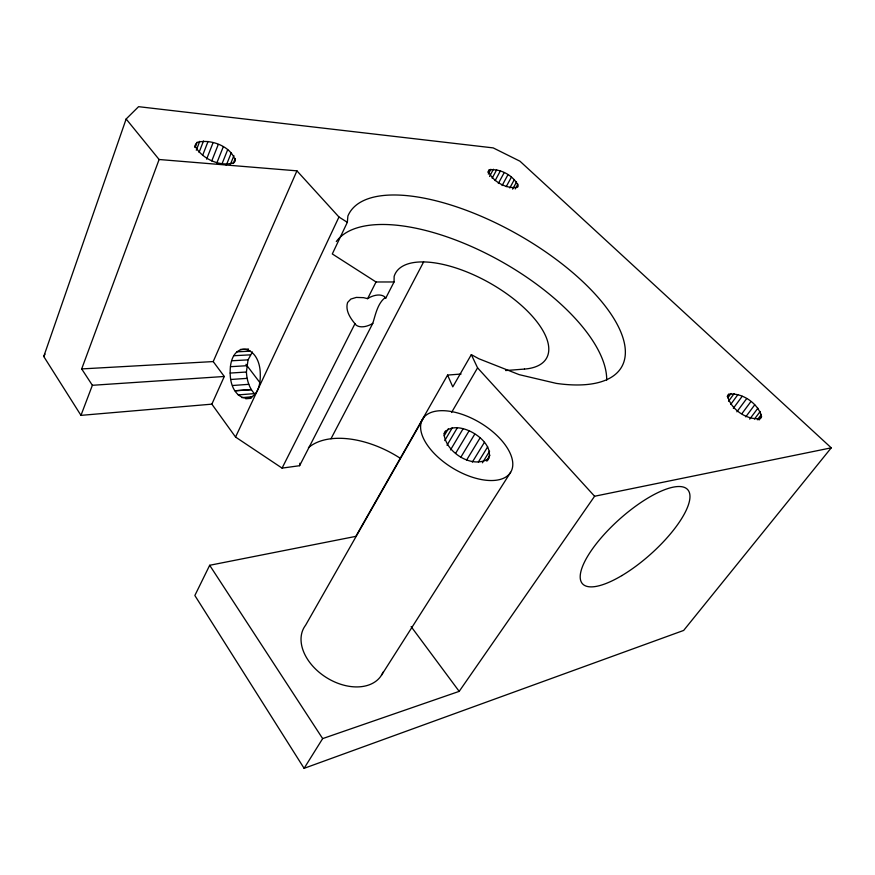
<?xml version="1.0" encoding="UTF-8"?>
<svg xmlns="http://www.w3.org/2000/svg" width="875" height="875" viewBox="0 0 875 875"><rect width="100%" height="100%" fill="white"/><g stroke="black" fill="none" stroke-linecap="round" stroke-linejoin="round"><path stroke-width="1.31" d="M461.07 374.03L447.584 375.08L355.819 536.375L209.683 565.283L194.852 595.503L304.106 768.327L683.659 630.438L831.25 447.836L519.969 161.208L493.205 147.897L138.578 106.673L126.142 119L43.75 356.486L80.97 415.363L211.859 404.152L235.55 437.052L282.078 468.114L299.6 465.708L372.794 323.334C375.495 314.672 377.617 303.45 385.044 297.73L385.722 298.189L394.056 281.969L394.133 276.489A86.647 37.559 29.4 0 1 506.745 293.781A86.647 37.559 29.4 0 1 524.475 369.075M230.191 373.067C229.305 339.073 260.269 343.459 260.28 374.456C261.067 408.505 230.202 403.802 230.191 373.067L246.411 372.017L248.03 359.866L252.448 351.98M195.53 144.222L195.409 146.606C202.377 159.031 220.238 167.136 233.986 162.728L235.309 160.858C231.591 146.442 210.689 138.589 197.006 142.417L194.545 146.77M394.056 281.969L376.031 281.98L332.303 253.947L347.331 222.327L347.889 216.059A156.373 64.214 29.4 0 1 565.512 266.645A156.373 64.214 29.4 0 1 556.281 383.381L519.192 374.653L478.811 358.728L471.319 354.637L452.78 386.87L447.584 375.08M299.6 465.708L299.895 463.203M487.386 460.819C499.089 442.302 455.864 416.106 444.095 433.355M80.97 415.363L92.367 385.295L81.681 368.922L159.108 159.502L126.142 119M195.048 147.492L197.006 142.417M196.295 150.227L199.73 141.323M199.073 152.414L203.503 140.995M202.595 155.444L208.053 141.444M206.609 159.141L213.084 142.647M211.75 160.967L218.258 144.506M216.683 163.341L223.234 146.912M222.119 163.581L227.686 149.691M226.242 165.298L231.328 152.677M230.344 164.5L233.92 155.662M233.22 163.505L235.287 158.452M445.473 431.003L444.084 434.197C445.834 452.506 472.773 469.438 488.819 458.5M211.859 404.152L224.284 376.48L213.216 361.572L296.931 170.844L159.108 159.502M235.55 437.052L338.964 217.011L296.931 170.844M282.078 468.114L354.977 323.695C350.12 317.92 345.133 310.264 347.605 302.455L350.864 299.053L356.311 297.413L363.595 297.664L367.62 298.659L369.983 297.259A20.158 11.648 -41.2 0 1 384.945 297.073L385.722 298.189M367.62 298.659L376.031 281.98M330.98 438.769L423.62 261.931M487.878 172.342L489.158 169.947C500.106 168.142 513.931 175.711 518.23 185.938L517.562 187.261C506.658 189.317 492.461 181.541 488.392 171.205L489.158 169.947M488.305 174.092L490.875 169.269M489.584 176.455L493.434 169.236M492.144 178.227L496.65 169.838M495.141 180.6L500.292 171.019M498.334 183.466L504.142 172.714M502.097 185.544L507.927 174.792M506.209 186.681L511.405 177.144M509.786 187.939L514.358 179.583M43.75 356.486L45.041 354.134M512.63 189.131L516.567 181.967M515.255 188.923L517.891 184.144M423.916 417.331L305.594 625.231A45.467 31.237 32.2 0 0 327.337 678.136A45.467 31.237 32.2 0 0 383.075 672.12M451.544 412.508L477.575 367.85L471.319 354.637M444.172 435.816L448.306 428.761M444.762 440.573L452.375 427.623M447.005 445.255L457.417 427.645M450.538 449.881L463.072 428.805M455.689 453.217L468.967 431.036M460.688 457.472L474.742 434.164M466.572 460.13L480.003 438.014M472.325 462.109L484.411 442.323M478.395 461.956L487.692 446.819M482.442 462.798L489.595 451.205M486.391 460.994L489.989 455.197M304.106 768.327L322.656 738.598L459.189 691.37L594.595 496.245L831.25 447.836M761.545 416.741L760.495 418.414C747.184 420.722 730.264 409.073 727.628 395.828L728.798 394.242C742.142 392.317 758.516 403.616 761.545 416.741L759.073 420M381.467 675.238L510.617 472.325A51.406 26.502 31.1 0 0 456.827 412.748A51.406 26.502 31.1 0 0 432.644 451.773A51.406 26.502 31.1 0 0 510.617 472.325M727.191 396.452L728.798 394.242M727.803 397.884L731.019 393.488M728.525 401.275L734.147 393.586M730.713 404.403L737.953 394.548M733.327 408.319L742.197 396.287M736.892 411.808L746.594 398.694M741.934 413.623L750.859 401.625M745.741 416.861L754.709 404.863M749.7 419.125L757.892 408.209M754.469 419.048L760.189 411.458M757.334 419.792L761.436 414.356M372.794 323.334L370.88 324.472A20.158 11.648 -41.2 0 1 355.972 324.975L354.977 323.695M245.755 398.77L251.169 398.311M241.85 397.644L252.678 396.747M238.197 394.92L254.417 393.608C249.014 387.789 246.827 379.794 246.411 372.017M505.597 370.552L524.486 369.075M251.234 389.517L235.014 390.775L251.409 389.736M232.531 385.514L248.741 384.322M230.891 379.477L247.1 378.35M92.367 385.295L224.284 376.48M230.497 366.691L246.728 365.717M81.681 368.922L213.216 361.572M231.777 360.773L248.03 359.866M233.964 355.709L250.228 354.856M236.906 351.838L250.469 351.159M240.417 349.431L248.566 349.038M338.964 217.011L347.331 222.327M477.575 367.85L594.595 496.245M245.973 364.317L259.93 382.648M411.119 626.598L459.189 691.37M209.683 565.283L322.656 738.598M308.427 447.694A78.553 45.566 29.4 0 1 399.558 457.811M336.306 241.566A153.934 67.014 29.4 0 1 489.202 254.975A153.934 67.014 29.4 0 1 606.692 380.1M621.862 575.586A70.58 23.406 -41.8 0 0 687.837 489.803A70.58 23.406 -41.8 0 0 595.569 544.709A70.58 23.406 -41.8 0 0 621.862 575.586"/></g></svg>
